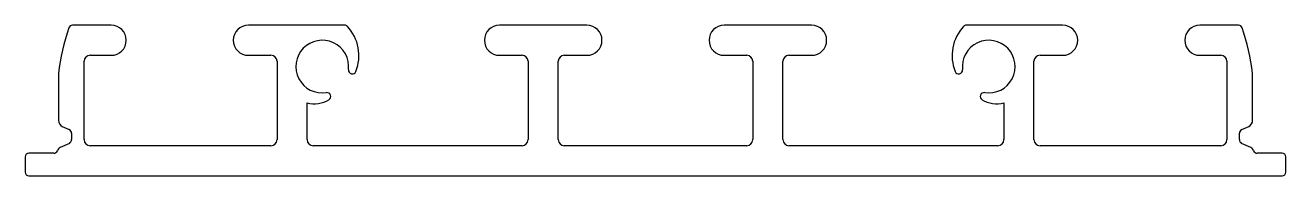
# Model space of a CAD drawing. Extents: x 1.7 to 85.3, y 2.1 to 12.1.
import ezdxf

# ---------------------------------------------------------------- set-up
doc = ezdxf.new("R2010")
doc.units = 0
doc.layers.get('0').update_dxf_attribs({"linetype": 'CONTINUOUS'})

msp = doc.modelspace()

# ---------------------------------------------------------------- linework, layer by layer
for p, q in [((7.394, 12.055), (4.827, 12.055)), ((22.879, 12.055), (16.494, 12.055)), ((38.944, 12.055), (33.144, 12.055)), ((53.844, 12.055), (48.044, 12.055)), ((70.494, 12.055), (64.108, 12.055)), ((82.16, 12.055), (79.594, 12.055)), ((5.994, 10.055), (7.394, 10.055)), ((16.494, 10.055), (17.994, 10.055)), ((33.144, 10.055), (34.644, 10.055)), ((37.444, 10.055), (38.944, 10.055)), ((48.044, 10.055), (49.544, 10.055)), ((52.344, 10.055), (53.844, 10.055)), ((68.994, 10.055), (70.494, 10.055)), ((79.594, 10.055), (80.994, 10.055)), ((5.594, 4.455), (5.594, 9.655)), ((18.394, 9.655), (18.394, 4.455)), ((35.044, 9.655), (35.044, 4.455)), ((37.044, 4.455), (37.044, 9.655)), ((49.944, 9.655), (49.944, 4.455)), ((51.944, 4.455), (51.944, 9.655)), ((68.594, 4.455), (68.594, 9.655)), ((81.394, 9.655), (81.394, 4.455)), ((3.894, 8.824), (3.894, 5.742)), ((83.094, 5.742), (83.094, 8.824)), ((20.394, 4.455), (20.394, 6.904)), ((66.594, 6.904), (66.594, 4.455)), ((4.155, 5.333), (4.612, 5.122)), ((82.376, 5.122), (82.833, 5.333)), ((4.621, 4.206), (4.005, 3.935)), ((4.77, 4.889), (4.77, 4.476)), ((82.217, 4.476), (82.217, 4.889)), ((82.982, 3.935), (82.366, 4.206)), ((3.591, 3.555), (1.944, 3.555)), ((17.994, 4.055), (5.994, 4.055)), ((34.644, 4.055), (20.794, 4.055)), ((43.494, 4.055), (37.444, 4.055)), ((49.544, 4.055), (43.494, 4.055)), ((66.194, 4.055), (52.344, 4.055)), ((80.994, 4.055), (68.994, 4.055)), ((85.044, 3.555), (83.396, 3.555)), ((1.694, 3.305), (1.694, 2.305)), ((85.294, 2.305), (85.294, 3.305)), ((1.944, 2.055), (85.044, 2.055))]:
    msp.add_line(p, q)
for centre, radius, start, end in [((19.216, 6.937), 15.44, 161.3095, 172.86294), ((4.827, 11.805), 0.25, 90, 161.3095), ((7.394, 11.055), 1, 270, 90), ((16.494, 11.055), 1, 90, 270), ((22.879, 11.805), 0.25, 42.83519, 90), ((20.969, 10.034), 2.855, 338.30921, 42.83519), ((33.144, 11.055), 1, 90, 270), ((38.944, 11.055), 1, 270, 90), ((48.044, 11.055), 1, 90, 270), ((53.844, 11.055), 1, 270, 90), ((66.018, 10.034), 2.855, 137.16481, 201.69079), ((64.108, 11.805), 0.25, 90, 137.16481), ((70.494, 11.055), 1, 270, 90), ((79.594, 11.055), 1, 90, 270), ((82.16, 11.805), 0.25, 18.6905, 90), ((67.771, 6.937), 15.44, 7.13706, 18.6905), ((21.394, 9.305), 1.75, 353.36232, 278.77837), ((65.594, 9.305), 1.75, 261.22163, 186.63768), ((5.994, 9.655), 0.4, 90, 180), ((17.994, 9.655), 0.4, 0, 90), ((34.644, 9.655), 0.4, 0, 90), ((37.444, 9.655), 0.4, 90, 180), ((49.544, 9.655), 0.4, 0, 90), ((52.344, 9.655), 0.4, 90, 180), ((68.994, 9.655), 0.4, 90, 180), ((80.994, 9.655), 0.4, 0, 90), ((4.144, 8.824), 0.25, 172.86294, 180), ((23.385, 9.073), 0.255, 173.36232, 338.30921), ((63.602, 9.073), 0.255, 201.69079, 6.63768), ((82.844, 8.824), 0.25, 0, 7.13706), ((21.699, 7.324), 0.254, 301.9028, 98.77837), ((65.288, 7.324), 0.254, 81.22163, 238.0972), ((20.882, 8.637), 1.8, 254.25393, 301.9028), ((66.105, 8.637), 1.8, 238.0972, 285.74607), ((4.344, 5.742), 0.45, 180, 245.15051), ((4.52, 4.889), 0.25, 0, 68.55072), ((82.467, 4.889), 0.25, 111.44928, 180), ((82.644, 5.742), 0.45, 294.84949, 0), ((4.45, 4.476), 0.32, 302.23729, 360), ((5.994, 4.455), 0.4, 180, 270), ((17.994, 4.455), 0.4, 270, 0), ((20.794, 4.455), 0.4, 180, 270), ((34.644, 4.455), 0.4, 270, 360), ((37.444, 4.455), 0.4, 180, 270), ((49.544, 4.455), 0.4, 270, 0), ((52.344, 4.455), 0.4, 180, 270), ((66.194, 4.455), 0.4, 270, 0), ((68.994, 4.455), 0.4, 180, 270), ((80.994, 4.455), 0.4, 270, 0), ((82.537, 4.476), 0.32, 180, 237.76271), ((1.944, 3.305), 0.25, 90, 180), ((3.591, 3.805), 0.25, 270, 339.07517), ((4.245, 3.555), 0.45, 122.23729, 159.07517), ((82.742, 3.555), 0.45, 20.92483, 57.76271), ((83.396, 3.805), 0.25, 200.92483, 270), ((85.044, 3.305), 0.25, 0, 90), ((1.944, 2.305), 0.25, 180, 270), ((85.044, 2.305), 0.25, 270, 360)]:
    msp.add_arc(centre, radius, start, end)

doc.saveas('drawing.dxf')
